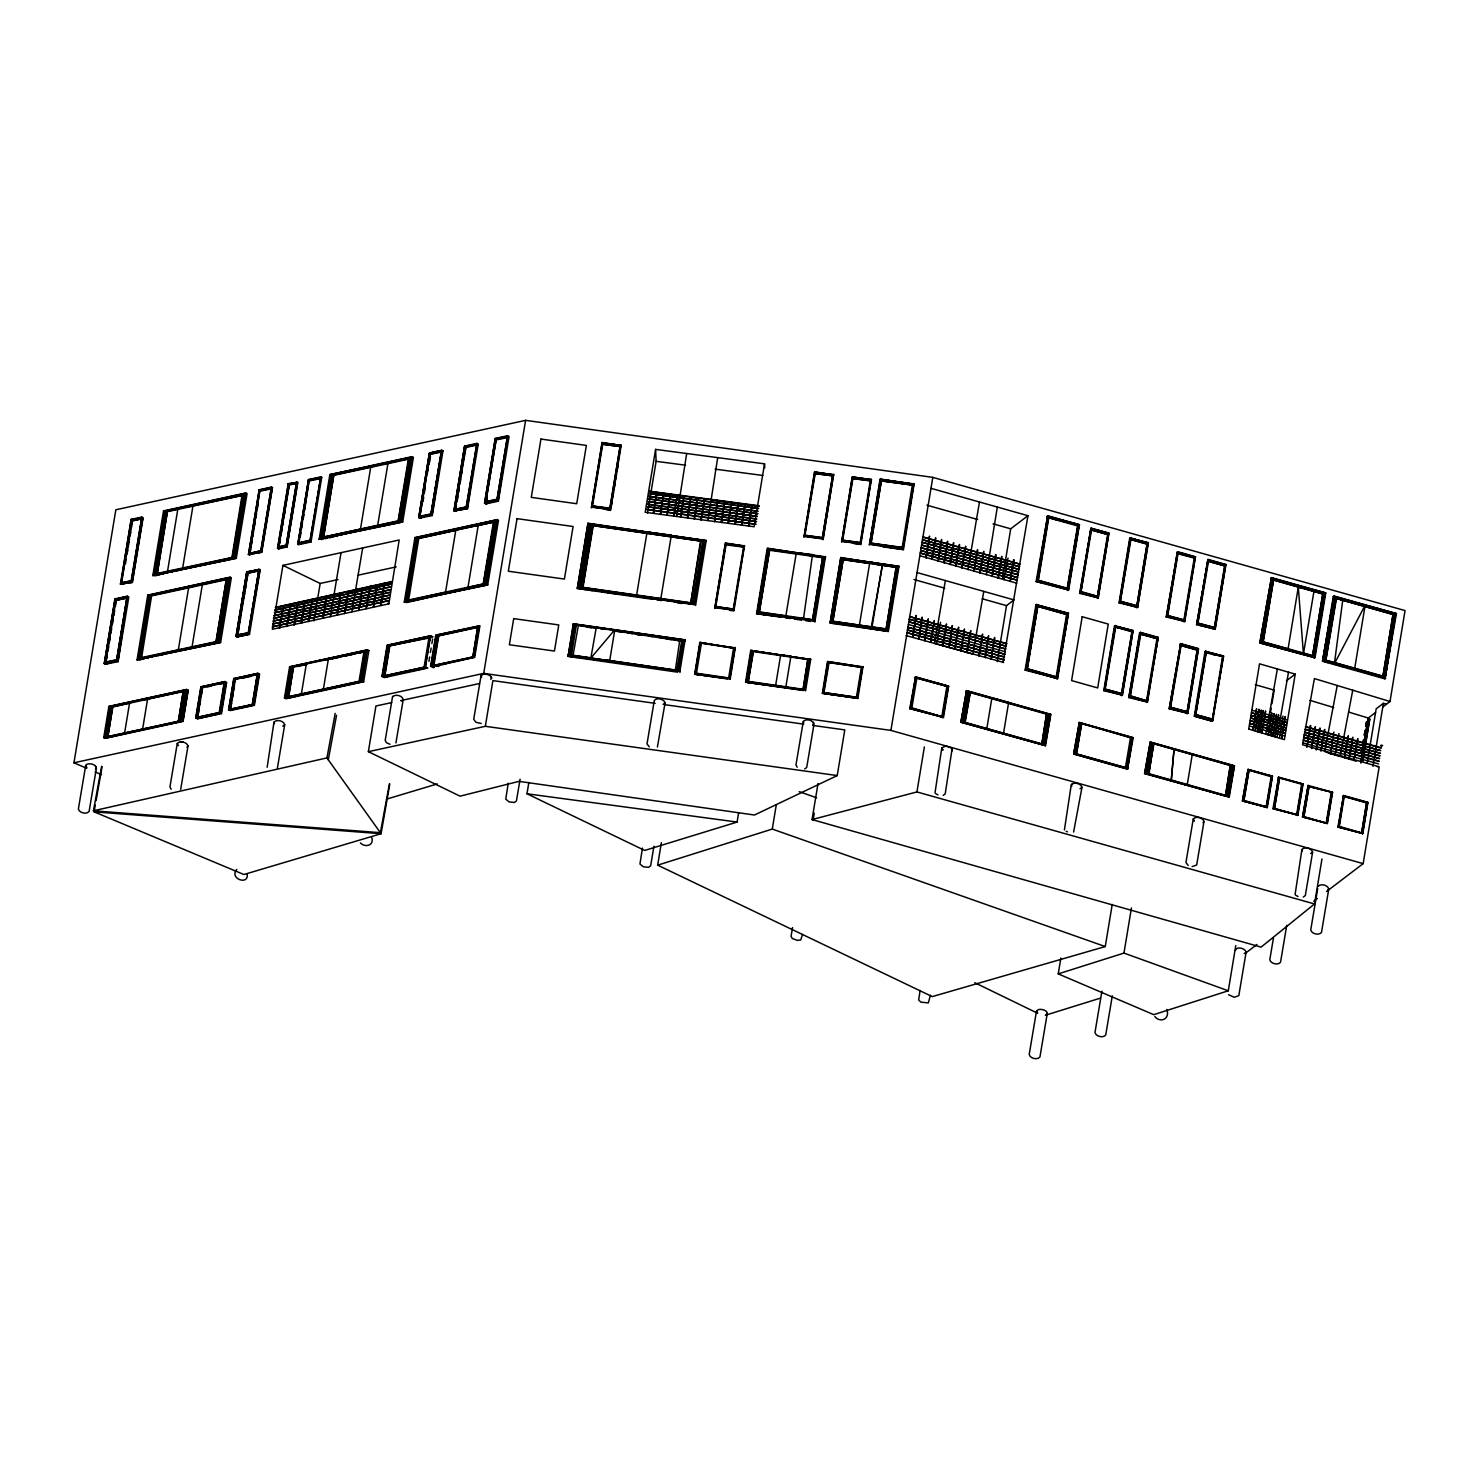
<?xml version="1.0" encoding="UTF-8"?>
<svg xmlns="http://www.w3.org/2000/svg" width="1479" height="1479" viewBox="0 0 1479 1479"><rect width="100%" height="100%" fill="white"/><g stroke="black" fill="none" stroke-linecap="round" stroke-linejoin="round"><path stroke-width="1.5" d="M610.143 508.924L591.914 506.594M733.473 609.459L715.244 607.129M822.638 538.264L804.391 535.842L814.966 472.929M860.408 543.163L842.143 540.852M646.841 509.534L756.065 524.269L646.859 509.386M756.49 521.736L647.284 506.761L756.508 521.421M757.303 516.504L648.079 501.584L757.322 516.3M757.71 513.897L648.505 498.922L757.729 513.583M648.893 496.537L758.117 511.272L648.911 496.223M758.524 508.591L649.318 493.616L758.524 508.425M430.814 454.182L429.871 453.905M649.706 491.62L758.967 506.151M466.051 447.397L454.94 510.292L456.364 511.05M430.925 514.6L441.5 451.372M743.992 546.324L725.671 543.773L744.066 546.916M833.176 474.962L814.855 472.577M1171.257 780.431L1174.086 748.725L1171.257 780.431L1187.193 785.109L1192.37 753.883M649.743 491.657L681.579 496.038M1334.372 663.794L1365.172 605.133L1354.579 669.118L1334.372 663.794L1342.914 598.866M653.256 513.361L656.676 492.1L653.792 513.361M660.3 514.378L663.609 493.025L660.595 514.304M670.153 494.078L667.084 515.302L670.338 493.931M673.629 516.116L677.271 494.873L673.943 516.226M676.809 516.448L686.681 453.498M680.432 517.04L683.982 495.779L680.95 517.095M687.735 518.001L690.841 496.926M690.97 496.907L687.236 517.835M694.113 518.926L697.848 497.739L694.538 518.87M700.972 519.868L704.633 498.645L701.249 519.868M707.923 520.59L717.703 457.621M717.74 500.346L714.616 521.717L717.648 500.42M721.234 522.401L724.599 501.27L721.678 522.494M728.019 523.326L731.606 502.194L728.426 523.381M734.73 524.269L738.317 503.1L735.266 524.324M741.552 525.174L745.102 504.025L741.94 525.193M752.164 505.097L748.577 526.284L751.979 504.949M279.346 628.039L283.487 605.78L279.697 628.15M286.575 626.43L290.642 604.153L287.277 626.375M294.044 624.914L297.871 602.526L294.45 624.841M301.05 623.232L305.007 600.899L301.716 623.14M308.242 621.568L312.309 599.291L308.945 621.513M322.681 618.333L326.674 596.037L323.383 618.277M337.12 615.079L340.854 592.82L337.471 615.19M348.341 591.175L344.515 613.563L348.582 591.249M362.337 588.05L358.972 610.309L362.669 588.161M370.009 586.313L366.182 608.701L370.249 586.387M377.478 584.76L373.411 607.074L377.219 584.908M384.688 583.151L381.157 605.373M341.039 552.665L330.335 616.798M362.669 547.951L351.928 611.733M926.168 557.842L929.533 536.101L926.057 557.879M916.185 615.449L912.746 637.394L916 615.56M918.477 638.91L922.286 617.15L918.94 639.039M931.696 559.376L935.689 537.82L932.158 559.376M924.449 640.629L928.257 618.832L924.967 640.684M938.241 561.114L941.587 539.484L938.111 561.262M930.494 642.33L934.358 620.533L930.975 642.348M944.231 562.907L947.614 541.166L944.268 562.815M940.533 622.252L936.577 644.086M950.221 564.608L953.844 542.978M942.567 645.713L946.505 623.935L942.936 645.861M959.335 544.586L955.748 566.18L959.594 544.531M952.18 625.635L949.111 647.525L952.476 625.599M961.775 567.881L965.695 546.232L961.997 567.77M958.688 627.355L954.731 649.189L958.521 627.299M960.721 650.852L964.474 628.982L961.202 650.834M973.903 571.338L977.582 549.596L974.106 571.393M970.797 630.775L966.767 652.553M979.856 572.946L983.757 551.297L980.152 572.835M967.248 652.572L970.649 630.867M978.784 655.863L982.592 634.047L979.32 655.955M996.014 554.791L992.113 576.44L995.533 554.68M988.693 635.933L985.254 657.693L988.416 635.841M997.955 578.067L1001.764 556.344L998.491 577.993M994.738 637.615L991.096 659.375L994.498 637.449M1008.031 558.119L1003.982 579.75M1014.095 559.857L1010.175 581.506L1013.559 559.765M1256.484 708.903L1252.953 730.46L1256.669 708.903M1258.98 709.439L1255.172 731.014L1258.943 709.328M1257.335 731.68L1261.199 710.012L1257.668 731.569M1263.048 710.752L1259.516 732.29L1263.325 710.549M1265.599 711.196L1261.79 732.937L1265.506 711.159M1271.811 713.192L1268.261 734.749L1271.829 713.137M1274.122 713.821L1270.461 735.359L1274.122 713.673M1272.994 735.803L1276.543 714.265L1272.864 735.784M1274.972 736.431L1278.632 714.838L1275.064 736.394M1279.538 737.688L1282.922 716.095M1285.288 716.705L1281.701 738.335L1284.955 716.816M1310.764 725.505L1306.826 747.228L1310.265 725.653M1315.46 726.855L1311.54 748.559L1315.016 727.002M1316.107 749.779L1319.656 728.26M1316.643 749.687L1320.174 728.167M1324.389 729.609L1320.821 751.092L1324.888 729.424M1330.231 753.735L1331.303 747.265M1330.767 753.643L1333.855 732.087M1338.994 733.455L1335.019 754.937M1348.423 736.08L1344.485 757.784L1348.09 735.969M1352.638 737.522L1349.07 759.004L1352.804 737.3M1357.833 738.687L1353.895 760.428L1357.648 738.853M86.669 768.285L73.95 762.794L115.843 509.774L525.6 420.35L932.805 477.366L1405.05 610.587L1390.001 701.49L1382.828 706.944M105.767 664.33L104.214 663.572L114.937 598.903L127.268 596.203L128.802 596.961L118.098 661.631L105.73 664.2M127.065 596.592L116.471 660.558L104.417 663.202L115.011 599.217L127.065 596.592L115.103 599.402M126.935 596.998L115.399 599.716L104.676 662.832M105.73 662.481L115.991 600.511M106.506 659.874L107.264 655.382M107.985 650.945L108.743 646.471M109.464 642.034L110.222 637.56M110.925 633.104L111.664 628.649M112.422 624.193L113.144 619.719M113.901 615.282L114.622 610.809M115.38 606.372L116.101 601.879M120.446 584.057L131.15 519.369L141.762 517.058L143.112 517.724L132.407 582.393L120.446 584.057L132.407 582.393M120.834 583.318L131.206 519.702L141.448 517.835M141.781 518.26L131.391 581.136L120.612 583.669L131.594 581.376L142.058 518.168L131.613 520.368L121.204 583.225M131.945 520.386L121.481 583.576L122.997 584.334M127.36 551.26L128.081 546.805M128.839 542.349L129.56 537.875M130.3 533.438L131.039 528.946M131.779 524.527L132.5 520.035L131.15 519.369M125.512 563.628L126.27 559.08M127.009 554.588L127.767 550.059M128.507 545.548L129.265 541.018M130.004 536.507L130.762 531.978M131.502 527.485L132.26 522.937M103.733 737.633L108.891 706.407L186.668 689.436L188.147 690.175L182.989 721.382L105.212 738.354L103.733 737.633L181.492 720.661L182.989 721.382L188.147 690.175M104.214 663.572L116.564 660.891L127.268 596.203M104.565 663.036L116.915 660.318L127.12 597.368M110.167 706.407L104.602 737.263L109.723 706.389L185.781 689.806L180.678 720.68L185.411 689.99M117.95 661.021L127.619 597.387L117.95 661.021L106.155 663.516M131.039 581.728L141.762 517.058M105.564 736.93L110.611 706.407L185.078 690.342L179.902 720.957L105.878 737.004L110.925 706.518M122.165 583.909L132.297 581.765L142.779 518.463L141.614 518.186M112.737 706.5L107.875 736.616L112.829 706.703L130.614 702.821M124.624 732.9L129.764 701.859M137.066 659.782L147.771 595.094L230.003 577.161L231.316 577.79L220.611 642.478L137.066 659.782L220.611 642.478M138.009 659.227L148.603 595.261L229.042 577.697L218.448 641.683L138.009 659.227L149.065 595.353L229.042 577.697M149.804 595.556L139.044 658.691L149.527 595.427L231.316 577.79M152.818 575.59L163.522 510.902L245.754 492.969L247.067 493.598L236.289 558.267L152.818 575.59L236.363 558.286M141.041 659.726L139.729 658.931L150.248 595.649L139.839 658.506M153.761 575.035L164.354 511.068L244.793 493.505L234.2 557.491L153.761 575.035L164.354 511.068M140.616 657.083L141.374 652.572M142.113 648.042L142.871 643.531M143.611 639.002L144.369 634.473M145.108 629.962L145.866 625.432M154.796 574.499L165.278 511.235L243.98 494.245L233.516 557.435L154.796 574.499L165.556 511.364L243.98 494.245M141.429 657.6L216.673 641.553L226.934 579.583L151.597 595.871L141.614 657.693M156.756 570.635L157.624 566.032M158.253 561.595L159.122 557.01M159.75 552.554L160.619 547.988M161.248 543.496L162.117 538.948M164.243 525.415L164.982 520.885M165.74 516.374L166.48 511.845M167.386 511.697L157.181 573.427L232.425 557.361L242.685 495.391L167.349 511.679L157.366 573.501M167.349 572.41L177.998 508.092M142.631 728.981L147.771 697.922M182.49 569.119L193.139 504.783M178.238 650.464L188.887 586.128M181.159 708.256L178.552 720.994L183.267 691.118L178.349 720.902M181.862 703.986L182.564 699.715M183.267 695.444L183.488 691.211M191.956 647.469L202.605 583.133M181.492 720.661L186.668 689.436M195.69 717.999L200.867 686.792L224.974 681.523L226.675 682.355L221.499 713.581L197.391 718.831L195.69 717.999L219.798 712.749L224.974 681.523M219.724 712.73L224.679 681.764L201.107 686.903L195.986 717.777L219.631 712.675L221.499 713.581M224.679 682.817L202.475 687.55L197.668 717.537M198.371 713.266L199.073 708.996M199.794 704.725L200.497 700.454M201.199 696.165L201.902 691.895M216.026 641.331L226.25 579.62M216.211 641.424L226.398 579.694M231.963 557.232L242.001 495.428M228.635 577.993L218.448 641.683M219.299 641.831L230.003 577.161M243.869 494.097L233.331 557.472L243.739 494.596M235.05 557.638L245.754 492.969M224.124 682.688L219.188 712.471L197.336 717.241M220.87 708.552L220.149 712.915L213.863 714.283M221.055 713.359L226.121 682.799L225.196 682.411M248.435 554.459L259.158 489.789L271.489 487.09L272.487 487.589L261.783 552.259L248.435 554.459L261.783 552.259M259.583 490.732L272.118 488.329L261.635 551.63L248.638 554.089L259.232 490.104L271.286 487.478L260.711 551.464M259.805 490.714L249.84 554.144L250.598 549.633M236.011 636.432L246.716 571.763L260.193 569.618L249.489 634.306L237.139 636.987L236.011 636.432L249.341 633.678L236.196 636.062L246.79 572.077L258.862 569.452L246.882 572.262M249.433 554.958L259.712 491.25L271.045 488.883M251.319 545.178L252.096 540.611M252.817 536.119L253.575 531.571M254.314 527.079L255.072 522.549M255.812 518.038L256.57 513.509M257.309 508.998L258.067 504.468M238.285 631.736L239.043 627.151M239.783 622.677L240.522 618.167M243.887 597.812L244.645 593.282M245.403 588.79L246.143 584.242M246.882 579.75L247.64 575.202M230.373 710.419L228.579 709.754L233.737 678.547L257.845 673.278L259.546 674.11L254.388 705.317L230.28 710.586M234.163 678.732L228.875 709.532L233.978 678.658L257.549 673.5L252.502 704.411L229.227 709.328L234.569 678.935L257.328 673.777L252.262 704.3L254.388 705.317M234.736 679.027L229.929 709.458L234.958 679.12L257.494 674.054M235.346 679.305L230.539 709.291M230.89 707.147L231.611 702.876M232.314 698.606L233.016 694.335M233.719 690.064L234.44 685.794M260.785 551.778L271.489 487.09M261.099 551.334L272.118 488.329M248.287 632.513L258.862 570.82L247.585 573.279M259.047 569.064L248.343 633.751L249.489 634.306L236.991 636.82L247.862 572.318L246.716 571.763M236.196 636.062L248.546 633.123L258.825 570.173M248.749 633.345L259.823 570.358M278.755 548.709L277.516 548.302L288.22 483.615L297.815 482.283L287.111 546.971L278.607 548.82L289.311 484.151L288.22 483.615M257.845 673.278L252.669 704.503L228.579 709.754M253.741 700.307L253.02 704.67L242.574 706.944M279.642 543.588L280.4 539.003M281.139 534.529L281.897 529.981M282.637 525.489L283.395 520.959M284.134 516.448L284.892 511.919M286.15 545.843L296.466 482.524L288.331 484.299L277.849 547.563L286.316 545.769M388.866 603.728L399.182 539.983L282.914 565.366L272.339 629.259L388.811 603.857L387.886 603.247M277.516 548.302L286.02 546.435L296.724 481.766M280.936 547.655L287.055 546.324L297.519 483.023L296.595 482.838M298.721 544.586L297.76 544.217L308.464 479.547L320.814 476.848L321.719 477.292L311.015 541.98L298.98 544.531M297.76 544.217L310.867 541.351L297.963 543.847L308.556 479.862L320.555 477.44M298.666 544.66L309.37 479.991L308.464 479.547M300.182 537.136L300.94 532.569M301.679 528.095L302.437 523.548M303.177 519.055L303.935 514.526M304.674 510.015L308.871 480.472L321.35 478.031L315.415 479.381M320.814 476.848L310.091 541.536L311.015 541.98M284.449 698.014L289.607 666.789L367.384 649.817L368.863 650.557L363.649 681.764L285.946 698.735L284.449 698.014L362.207 681.043L363.705 681.764M310.387 541.074L320.851 477.865M285.318 697.644L290.439 666.77L366.496 650.187L361.394 681.061L285.318 697.644L290.439 666.77M291.659 666.9L286.593 697.385L291.345 666.789L365.646 650.575L360.617 681.338M292.269 667.011L287.259 697.348L292.084 666.918L367.162 651.241L358.14 653.219M293.452 666.881L288.516 696.664L359.064 681.283L364 651.499M319.168 539.262L329.872 474.593L412.105 456.641L413.417 457.288L402.713 521.958L319.168 539.262L402.713 521.958M320.13 538.726L330.723 474.741L411.162 457.196L400.569 521.163L320.13 538.726L330.723 474.741M321.165 538.19L331.629 474.925L410.33 457.935L399.866 521.126L321.165 538.19L331.629 474.925M321.83 538.43L332.96 475.554M323.846 529.796L324.604 525.267L323.993 529.722M326.101 516.226L325.343 520.756L326.23 516.171M326.841 511.716L327.598 507.186L326.97 511.66M329.096 498.146L328.338 502.657L329.225 498.127M332.091 480.046L331.333 484.576L332.202 480.065M301.346 694.15L306.486 663.11M313.973 620.921L320.167 583.466L338.044 579.565M323.365 689.362L328.486 658.303M360.34 529.944L370.989 465.626M377.552 526.191L388.201 461.855M360.802 675.053L361.523 670.782M362.226 666.511L362.928 662.241M363.631 657.97L364.703 651.555L359.748 681.468M362.207 681.043L367.384 649.817M408.352 459.1L398.128 520.83L323.476 537.08L398.775 521.052L409.036 459.082L333.699 475.369L323.531 537.469L333.792 475.498M398.313 520.904L409.036 459.082M410.219 457.769L399.533 521.07M401.401 521.329L412.105 456.641M812.784 725.413L844.786 729.905L837.225 775.569L754.438 815.021L519 781.356L460.08 796.164L368.363 751.665L375.925 706.001L391.676 702.58M425.656 668.563L384.281 677.585L381.933 676.439L387.091 645.232L430.648 635.73L432.996 636.857M382.432 676.162L387.535 645.288L430.13 635.988L424.972 667.029L382.432 676.162L387.535 645.288M388.09 645.399L383.449 676.088L388.09 645.399L429.705 636.321M431.905 637.431L389.088 645.805L383.782 675.995M384.614 675.552L389.532 645.768M384.928 675.7L389.827 645.916L429.834 637.338L424.898 667.251M404.248 602.212L414.952 537.543L497.184 519.591L498.497 520.238L487.719 584.908L404.248 602.212L487.793 584.908M419.944 518.223L418.668 517.613L429.372 452.925L441.722 450.245L442.979 450.855L432.275 515.542L419.759 518.038M418.668 517.613L432.127 514.914L418.871 517.225L429.465 453.258L441.518 450.614L429.465 453.258M405.209 601.676L415.784 537.69L496.223 520.146L485.63 584.131L405.209 601.676L485.63 584.131M429.576 453.609L419.112 516.874M405.708 601.435L416.246 537.801L496.223 520.146M427.339 473.631L428.06 469.157M428.818 464.72L429.539 460.246M416.986 537.986L406.226 601.14L416.708 537.875L495.41 520.885L484.946 584.076M422.939 501.658L423.715 497.11M424.436 492.618L425.194 488.088M429.317 463.26L430.426 456.438M408.186 597.276L409.073 592.672M409.683 588.235L410.552 583.65M411.18 579.176L412.049 574.61M412.678 570.136L413.547 565.588M414.175 561.096L415.044 556.548M415.673 552.055L416.412 547.526M417.17 542.996L417.91 538.485M446.233 592.21L408.611 600.419L418.779 538.319L493.431 522.069L483.208 583.78M430.981 513.712L441.186 451.982M441.722 450.245L430.999 514.914L432.275 515.542M431.461 514.544L441.925 451.354L432.127 514.914M424.122 666.918L429.039 637.153M425.157 667.177L430.13 635.988M381.933 676.439L425.471 666.937L430.648 635.73M428.91 661.39L429.668 656.935M430.389 652.498L431.147 648.005M431.868 643.587L432.626 639.094M453.887 510.773L464.591 446.085L476.922 443.404L478.235 444.033L467.53 508.721L453.887 510.773L467.53 508.721M456.345 506.095L455.587 510.606L467.382 508.092L454.071 510.384L464.665 446.418L476.682 443.977M465.534 447.656L455.181 509.405L466.569 507.149L454.534 510.089L464.665 446.418M455.569 509.183L456.327 504.69M457.048 500.253L457.806 495.779M458.508 491.342L459.266 486.868M457.085 501.621L457.843 497.055M458.582 492.581L459.34 488.033M460.061 483.541L460.819 479.011M461.559 474.5L462.317 469.971M433.68 667.75L430.611 666.308L435.769 635.083L480.083 625.95M436.545 635.249L431.11 666.031L436.231 635.157L478.826 625.857L474.075 657.157L434.05 665.975M432.256 666.012L437.303 635.508L478.826 626.449L473.89 657.268L432.256 666.012L437.303 635.508M478.715 626.634L437.636 635.6L432.607 665.938L438.006 635.785L479.085 626.819M445.419 592.894L456.068 528.576M433.865 665.679L438.745 635.896L478.29 627.281M466.218 508.073L476.922 443.404M466.698 507.722L477.162 444.513L467.382 508.092M467.863 588.013L478.512 523.677M484.52 503.119L495.225 438.431L507.556 435.75L509.09 436.49L498.386 501.178L486.055 503.858L484.52 503.119L497.443 500.105L485.334 503.396M496.741 499.791L484.705 502.731L495.299 438.764L507.334 436.342M485.223 502.453L495.428 439.115L507.445 436.693L496.981 499.884L485.223 502.453L495.779 439.429L507.408 436.897M496.149 439.485L485.685 502.675L487.46 503.433L485.796 503.636M486.055 503.858L487.183 497.147M487.201 498.534L486.443 503.119L498.22 500.494L507.907 436.915L497.443 500.105M507.556 435.75L496.852 500.42L498.386 501.178M408.611 600.049L483.393 583.854L494.115 522.032L483.855 584.002L468.362 587.385M472.836 656.805L477.754 627.022L472.947 656.861L433.329 665.439L438.376 635.711M495.816 520.442L486.147 584.612M478.475 628.63L473.354 656.731M430.611 666.308L474.149 656.805L479.325 625.599M486.48 584.279L497.184 519.591M479.732 626.893L474.685 657.379L432.441 666.807L433.384 666.604M73.95 762.794L483.707 673.389L525.6 420.35M368.363 751.665L485.334 726.3L492.895 680.617L655.123 703.338M738.594 812.988L737.097 822.065L644.696 850.443L526.986 793.779L528.853 782.428M652.35 599.272L577.291 588.513L587.995 523.196L706.259 540.796M587.995 523.196L577.402 588.513M591.434 507.889L602.045 442.461L621.309 445.715M602.267 443.034L620.81 445.475L610.346 509.257L591.6 506.816L602.193 442.831L620.94 445.29L602.36 443.256M578.64 587.718L589.234 523.732L704.91 540.316L694.317 604.301L578.64 587.718L694.317 604.301M592.062 506.576L602.452 443.608L620.736 446.399M592.413 506.262L602.711 444.199L620.089 446.51L609.958 508.554L592.506 506.04M685.128 641.294L685.11 639.834L573.279 623.731L568.121 656.399L677.678 672.187M579.287 587.662L589.234 523.732M573.02 627.466L568.121 656.399L568.102 654.938L679.933 671.041L679.952 672.52M590.62 524.638L580.156 588.161M569.36 654.957L574.462 624.083L683.853 639.834L678.75 670.708L569.36 654.957L574.462 624.083M580.785 587.681L591.193 524.731L702.765 540.796L692.357 603.672M571.356 655.474L576.366 624.951L681.874 640.148L676.846 670.486M582.541 587.551L592.802 525.581L701.009 541.111L690.748 603.062L582.541 587.551L592.802 525.581M583.022 587.329L593.245 525.581L701.009 541.111M620.089 446.473L609.884 508.184L592.487 505.91M606.335 509.811L610.587 510.403L621.217 444.957M611.326 505.929L612.066 501.455M612.805 497.018L613.526 492.544M614.284 488.088L615.024 483.633M615.745 479.178L616.503 474.704M617.224 470.267L617.982 465.793M655.604 449.394L645.177 512.289L754.105 526.746L764.532 463.833L655.604 449.394L656.121 461.319L647.58 512.991M636.469 596L647.062 532.033L671.355 535.158L660.706 599.476M679.804 640.148L675.311 670.431M690.748 603.062L700.528 540.963M679.933 671.041L685.11 639.834M703.523 540.501L692.948 604.338M693.706 604.061L704.91 540.316M695.555 605.466L706.259 540.149M1112.226 904.445L1105.257 946.56L932.251 996.606L657.674 865.16L661.39 842.66M727.945 679.027L694.686 674.221L699.844 642.385L735.34 648.116M695.296 673.444L700.196 642.607L695.093 673.481L729.794 678.473L734.915 647.599L729.628 678.399M695.555 673.666L700.769 643.106L733.566 648.209M701.36 643.457L696.443 673.352M714.745 608.424L725.376 542.978L744.621 546.25M715.263 607.351L725.801 544.235M726.041 544.864L743.549 547.101L733.288 609.071L715.744 606.778L726.023 544.734M733.547 609.736L744.27 545.806L725.523 543.366L715.06 607.203L733.602 610.124M729.646 610.346L733.917 610.919L744.529 545.492M733.566 648.098L728.629 677.992M729.406 678.547L734.49 647.747L700.602 642.977M730.164 679.342L735.322 647.488M781.245 617.205L756.601 613.693L767.287 548.136L825.541 557.361M810.714 659.616L750.722 650.353L745.564 682.207L803.319 690.527M757.285 612.546L767.878 548.58L824.838 556.733L814.245 620.718L757.285 612.546L767.878 548.58M746.581 681.486L751.35 650.612L746.248 681.486L804.909 689.935L810.03 659.061L804.613 689.843M758.061 612.694L768.47 549.06L824.117 557.028L813.616 621.106M758.394 612.454L768.803 549.467L799.566 553.996M747.339 681.597L752.349 651.259L746.913 682.059M785.941 616.059L759.3 612.232L769.542 550.28L824.08 557.897M753.181 651.684L748.226 681.597L753.403 651.592L809.272 659.782M759.3 612.232L769.542 550.28M803.929 537.21L814.541 471.783L833.805 475.036M804.447 536.156L814.689 472.152L833.435 474.611L823.1 539.724M804.927 535.583L815.206 473.52L832.603 475.831L822.453 537.875L805.001 535.38M657.674 865.16L772.278 829.072L776.309 804.687M833.712 474.278L823.008 538.966L803.837 536.452M812.581 619.886L822.583 557.749L812.581 619.886L801.489 618.296M813.339 620.33L823.729 557.361L806.166 554.939M807.811 659.431L803.097 689.491L807.811 659.542M814.837 622.03L825.541 556.474M808.939 659.412L803.91 689.676M746.95 681.431L751.998 650.908L809.327 659.153L804.225 690.286M805.556 690.841L810.714 658.987M841.643 542.146L852.255 476.719L871.519 479.991M841.828 541.074L852.422 477.088L871.168 479.547L860.575 543.532L841.828 541.074L860.575 543.532M842.161 541.092L852.68 477.865L870.909 480.287M842.642 540.519L852.921 478.457L870.318 480.73L860.168 542.811L842.716 540.316M899.029 565.902L888.343 631.459L830.107 623.103L840.793 557.546L899.047 566.79M830.163 623.084L840.793 557.546M830.773 621.975L841.366 557.99L898.326 566.161L887.751 630.146L830.773 621.975L887.751 630.146M831.124 621.883L841.366 557.99M831.568 621.846L841.958 558.47L831.568 622.567M831.882 621.883L842.29 559.007M869.689 563.517L843.048 559.691L832.788 621.661L843.252 559.598L896.089 567.197L886.087 629.296L896.329 567.344L874.071 564.146M862.996 666.567L857.838 698.402L822.361 693.3L827.519 661.446L863.015 667.195M823.23 692.745L828.277 662.056M823.433 692.597L828.443 662.259M829.053 662.629L823.969 692.542L856.433 697.219L861.388 667.306L828.222 662.537M1321.967 858.948L1314.517 903.965L1261.088 947.133L812.045 819.569L818.016 783.556M813.154 819.884L814.282 813.136M860.815 544.66L871.427 479.233M869.356 545.011L880.097 478.974L914.244 484.299L880.412 479.381L913.745 483.892L903.059 548.506L869.726 543.995L880.412 479.381M869.726 543.995L880.578 479.603M913.745 483.892L902.819 548.838L913.319 484.225L880.744 479.825L870.262 544.364M880.948 480.268L870.428 543.773L902.726 548.117M857.081 697.607L862.128 666.918M822.805 693.281L857.136 697.977L862.59 666.678L857.302 697.459M871.926 627.54L882.408 564.275M886.827 629.758L897.235 566.882M887.104 630.072L897.624 566.457L842.032 558.655M887.455 629.962L898.326 566.161M912.377 485.13L881.355 480.897L871.002 543.477L881.355 480.897L912.358 485.001L902.172 547.692L871.131 543.181L902.042 547.341M882.981 546.86L903.429 549.615L914.188 483.578M1390.001 701.49L1314.406 678.584L1302.555 744.769L1379.186 766.806L1363.157 863.625L890.913 730.404L932.805 477.366M909.751 708.57L915.575 676.864L948.668 686.182L943.491 717.407L909.751 708.57L943.491 717.407M915.575 676.864L910.509 708.441L942.474 716.816M910.269 708.626L915.908 677.123L948.261 686.256L942.844 717.907M916.869 678.103L911.822 707.979M812.045 819.569L916.925 791.931L924.375 746.932M946.819 686.7L941.883 716.594L911.933 707.886M942.456 717.075L947.503 686.478L916.758 678.195M948.261 686.256L942.659 716.927L911.101 708.016L915.575 677.881M960.906 722.233L966.563 690.601L1050.737 714.339L1045.561 745.545L960.832 722.233L966.563 690.601M967.451 691.026L962.33 721.9L967.451 691.026L1049.776 714.246L1044.673 745.12L1049.776 714.246M962.847 722.418L968.357 691.58M963.716 722.14L968.745 691.802M965.214 722.344L970.242 692.486L964.807 722.362L1041.66 743.808M1002.522 578.326L1010.712 528.816L1027.96 515.69L930.994 488.329M997.253 661.612L1006.515 605.632L1014.021 599.919L917.035 572.558M986.789 728.796L991.891 697.922L1008.641 702.47L1003.501 733.51M1003.039 662.574L1027.96 515.69M1036.113 581.617L1047.668 515.727L1079.448 524.694L1068.633 590.029L1036.113 581.617L1037.352 580.785L1047.945 516.189L1079.041 524.953L1068.337 589.566L1037.26 580.803L1047.945 516.189M1047.668 515.727L1036.908 581.118L1068.633 590.029M1047.557 517.243L1078.45 525.341L1067.875 589.178L1037.574 580.618L1048.223 516.67M1038.073 580.341L1048.426 517.761L1077.581 525.895L1067.154 588.55L1038.073 580.341L1067.265 588.217M1038.406 580.101L1048.759 517.761M1025.132 670.135L1035.947 604.8L1068.448 613.212L1057.651 678.547L1025.132 670.135L1026.74 669.044M1036.668 604.245L1025.853 669.58L1057.651 678.547M1036.964 604.708L1026.26 669.321L1057.356 678.085L1068.06 613.471L1036.964 604.708L1026.426 669.211L1056.893 677.696M1027.073 668.859L1037.445 606.279L1066.599 614.414L1056.154 677.068L1027.073 668.859L1037.74 606.298M1027.443 668.6L1037.759 606.279M1046.596 714.024L1041.826 744.103L1046.503 714.098M1068.43 582.781L1075.603 539.465M1043.12 744.547L1048.075 714.246M1043.564 744.713L1048.777 714.172L1043.12 745.065L961.997 722.491M1045.006 745.971L1050.737 714.339M1056.672 677.863L1067.246 614.007L1037.26 605.54M1068.448 613.212L1056.893 679.064M1079.615 593.375L1091.095 528.114L1108.973 533.161L1098.268 597.849L1079.615 593.375L1080.872 592.229L1091.225 528.521L1108.973 533.161M1080.391 592.802L1091.095 528.114M1107.716 534.326L1097.233 597.645L1108.141 534.067L1091.003 529.26M1097.51 598.422L1108.437 533.79L1091.169 529.371M1080.539 592.469L1098.139 597.442L1108.732 533.457L1091.262 528.742M1074.771 753.643L1079.873 722.769L1075.048 753.661L1073.68 754.013L1079.319 722.436L1133.191 737.633L1127.553 769.209L1073.68 754.013L1079.319 722.436M1080.668 723.379L1075.64 753.717M1076.601 753.772L1081.611 723.915L1076.324 753.809L1125.556 767.49M1103.778 690.693L1114.482 626.005L1133.136 630.479L1122.432 695.148L1103.778 690.693L1104.702 689.769L1122.284 694.742L1132.877 630.757L1115.388 625.839L1104.795 689.806M1122.432 695.148L1104.277 690.12L1114.371 629.056M1104.536 690.101L1115.258 625.432M1119.03 602.877L1129.734 538.208L1148.388 542.664L1137.684 607.351L1119.03 602.877L1119.954 601.971L1137.554 606.945L1148.129 542.959L1130.64 538.023L1120.139 601.879M1235.778 945.599L1228.291 990.782L1153.749 1014.668L1058.243 973.885L1060.868 958.059M1121.563 693.651L1105.146 689.251L1115.684 627.262M1130.511 537.616L1119.806 602.304L1137.684 607.351M1136.815 605.854L1120.398 601.454L1130.936 539.447L1147.168 544.032L1136.926 605.761L1120.694 601.195M1121.507 693.873L1131.879 631.847L1114.741 626.8L1132.304 631.367M1132.23 631.385L1121.396 694.945M1121.655 695.74L1132.6 631.089L1114.778 626.856M1136.778 606.057L1147.02 544.106M1136.926 607.924L1147.63 543.255L1129.734 538.208M1129.364 696.96L1139.422 635.97M1140.291 632.328L1129.586 696.997L1147.482 702.044L1158.186 637.375L1140.291 632.328L1128.828 697.589L1147.482 702.044M1130.067 696.424L1140.438 632.735L1157.928 637.671L1147.334 701.638L1129.845 696.701L1128.828 697.589L1139.533 632.938L1157.632 637.985L1147.168 701.249L1129.845 696.701L1147.334 701.638M1140.734 634.158L1130.381 695.962L1146.558 700.769L1130.492 695.888M1130.474 737.707L1125.464 767.564M1126.462 768.063L1131.49 737.725M1132.581 737.633L1127.46 768.507L1132.581 737.633L1079.873 722.769M1146.558 700.769L1156.966 638.725L1140.605 634.251M1146.798 701.471L1158.186 637.375M1166.136 616.965L1177.617 551.704L1195.494 556.751L1184.79 621.42L1166.136 616.965L1167.06 616.04L1184.642 621.014L1167.153 616.077L1177.746 552.111L1195.235 557.047L1184.55 620.847M1166.894 616.373L1177.617 551.704M1167.375 615.745L1177.746 552.665M1167.8 615.264L1178.042 553.534M1144.635 773.665L1150.274 742.014L1234.447 765.752L1229.289 796.978L1144.561 773.646L1150.274 742.014M1151.161 742.44L1146.059 773.314L1228.383 796.552L1233.504 765.678L1151.161 742.44L1146.502 773.388M1147.02 773.499L1152.067 743.013M1152.455 743.216L1147.445 773.554M1153.934 743.937L1148.517 773.794L1153.472 743.882L1149.035 773.702L1225.388 795.24M1058.243 973.885L1123.966 953.086L1131.453 907.903M1169.205 708.848L1180.686 643.587L1198.563 648.634L1187.859 713.303L1169.205 708.848L1180.686 643.587M1184.05 619.83L1167.504 615.523L1183.866 620.145L1194.274 558.101L1177.913 553.627M1170.499 703.708L1169.704 708.275L1187.711 712.896L1198.304 648.93L1180.815 643.994L1170.222 707.96L1187.545 712.508L1173.66 709.643M1171.202 699.234L1180.852 644.77M1184.013 622.012L1194.958 557.361L1176.84 552.277M1186.99 711.806L1170.573 707.406L1181.111 645.417M1196.585 624.693L1208.066 559.432L1225.943 564.479L1215.239 629.148L1196.585 624.693L1208.066 559.432M1197.454 621.864L1207.585 560.874M1197.602 623.824L1208.195 559.838L1225.684 564.775L1215.091 628.76L1197.694 623.694M1198.138 623.084L1214.499 627.558L1197.953 623.251L1208.491 561.262L1224.594 565.939L1214.204 628.945L1199.229 625.118M1186.824 713.1L1197.195 650.057L1180.834 645.436L1197.214 650.076M1187.193 712.73L1197.287 649.799M1187.082 713.895L1198.027 649.244L1180.593 644.733L1197.639 649.595M1205.034 651.518L1194.329 716.187L1212.225 721.234L1223.688 655.973L1205.034 651.518L1223.447 656.269L1205.94 651.333L1195.457 715.189M1205.81 650.926L1195.106 715.614L1212.983 720.661M1212.114 719.164L1195.716 714.764L1205.958 652.794L1223.151 656.602L1212.854 720.255L1195.254 715.281L1194.329 716.187L1212.207 721.216L1223.004 656.713L1205.718 652.073L1194.866 715.577M1195.716 714.764L1206.235 652.757M1222.43 657.138L1212.318 720.088M1230.325 765.456L1225.536 795.517L1230.214 765.53M1230.454 774.7L1231.175 770.337M1227.459 796.127L1232.506 765.586L1226.849 796.478L1145.966 773.72M1227.94 796.349L1233.504 765.678M1234.447 765.752L1228.661 797.366M1259.886 642.958L1271.459 577.605L1325.757 592.931L1315.034 657.6L1259.849 642.977L1271.459 577.605M1261.402 642.108L1271.995 578.123L1325.092 593.097L1314.498 657.083L1261.679 642.034M1261.679 642.237L1272.513 578.677L1262.123 642.052L1313.925 656.584L1324.186 593.449M1288.764 649.226L1262.844 641.923L1273.086 579.953L1322.781 593.966L1312.52 655.937L1301.723 652.886M1248.683 729.332L1259.535 663.812L1295.216 674.128L1284.382 739.648L1248.757 729.055M1262.844 641.923L1273.548 579.934L1322.818 593.818L1312.52 655.937M1263.343 641.646L1273.548 579.934M1242.434 800.915L1248.073 769.357L1272.476 776.235L1267.318 807.46L1242.434 800.915L1248.073 769.357M1248.313 769.598L1243.192 800.472L1248.313 769.598L1272.18 776.327L1266.837 807.811M1248.923 770.522L1243.821 800.379L1266.153 806.684L1271.145 776.697M1243.987 800.305L1248.997 770.448M1267.448 730.811L1268.206 726.3M1268.945 721.77L1269.703 717.26M1270.443 712.73L1271.2 708.219M1271.94 703.708L1274.177 690.138L1255.283 684.685M1287.95 649.595L1298.303 587.126L1313.463 590.232M1266.597 806.905L1242.804 800.971L1266.375 807.331L1272.18 776.327M1271.866 776.438L1266.375 807.331M1272.994 808.68L1278.632 777.104L1303.054 783.999L1297.878 815.206L1272.994 808.68L1297.157 814.652L1302.112 784.351L1278.91 777.788M1273.863 808.292L1278.632 777.104M1279.557 778.213L1274.547 808.052L1279.483 778.268M1323.742 593.634L1313.444 656.417M1313.463 656.842L1323.853 593.56M1325.092 593.097L1314.498 657.083M1314.831 653.792L1314.091 658.247M1315.626 649.373L1316.31 644.881M1317.105 640.444L1317.789 635.97M1318.565 631.533L1319.25 627.059M1319.989 622.604L1320.784 618.148M1321.468 613.693L1322.263 609.219M1322.947 604.763L1323.742 600.308M1296.713 814.43L1301.631 784.517M1297.138 814.855L1302.333 784.258M1396.435 613.6L1333.263 596.573L1322.596 661.242L1384.954 678.861L1396.435 613.6L1334.021 595.982L1322.559 661.242L1334.021 595.982M1297.416 815.558L1302.759 784.092M1395.695 613.748L1385.102 677.733L1324.056 660.503L1334.65 596.536L1395.695 613.748L1384.954 678.861L1387.487 663.221M1394.715 614.044L1384.252 677.234L1324.74 660.447L1335.26 597.109M1324.74 660.447L1335.371 597.59M1382.92 676.458L1393.015 614.469L1382.92 676.458L1325.813 660.337L1336.073 598.385L1393.181 614.488L1336.073 598.385M1325.813 660.337L1336.535 598.403M1302.518 817L1308.157 785.423L1332.579 792.319L1327.402 823.526L1302.518 817L1308.157 785.423M1303.147 816.796L1308.397 785.682L1303.387 816.63M1309.081 786.532L1303.905 816.463L1308.86 786.551L1332.283 792.411L1327.162 823.285L1303.406 816.519M1326.238 822.768L1331.229 792.781M1326.681 822.99L1331.692 792.633M1326.46 823.415L1331.95 792.522M1337.922 827.057L1343.561 795.48L1367.964 802.357L1362.788 833.583L1337.922 827.057L1362.566 833.324L1367.668 802.45L1343.08 795.831M1343.561 795.48L1338.292 827.094M1338.809 826.558L1343.893 795.85M1338.976 826.521L1343.598 796.349M1339.308 826.502L1344.245 796.608L1366.578 802.894L1361.641 832.806L1339.456 826.428M1361.974 748.559L1361.346 752.996L1362.177 748.448M1362.806 744.177L1363.527 739.759M1364.267 735.359L1364.988 730.94M1365.727 726.54L1366.448 722.14M1362.935 743.974L1363.675 739.482M1364.414 734.989L1365.154 730.497M1365.893 726.004L1366.651 721.512M1361.475 757.636L1367.946 720.255M1360.828 763.072L1368.278 718.036L1375.581 712.471M1361.475 760.021L1368.204 719.404L1369.295 719.663M1362.603 760.354L1369.683 719.33M1362.788 761.297L1369.813 718.923L1368.057 718.443M1367.225 762.887L1376.173 708.829L1383.383 703.338L1386.452 704.207M1394.346 614.136L1383.937 676.994M1384.03 677.4L1394.494 614.21L1334.576 597.719M1388.226 658.765L1388.966 654.31M1389.705 649.836L1390.445 645.38M1391.166 640.925L1391.905 636.469M1392.645 632.014L1393.384 627.558M1394.124 623.103L1394.863 618.647M1367.354 802.561L1362.067 833.028M1372.956 766.399L1383.383 703.338M1362.325 833.934L1367.502 802.524M96.431 767.952L89.11 811.435C86.669 814.744 79.182 812.988 78.387 808.939L85.69 765.456C87.779 761.685 98.742 764.902 95.451 769.062M180.678 789.472L187.999 745.989C187.057 742.07 179.772 740.295 177.258 743.493L169.937 786.976L171.176 789.268M296.539 482.32L288.313 484.132M236.825 869.449C228.709 878.581 248.99 885.847 247.196 874.107M277.386 768.174L284.707 724.692C283.783 720.754 276.481 718.997 273.966 722.196L267.163 767.25M395.928 742.902L403.249 699.419C402.306 695.481 395.022 693.706 392.508 696.923L385.187 740.406L386.426 742.68L390.012 744.288M371.728 837.354C374.501 845.97 364.684 847.689 360.395 842.938M490.769 679.453C494.06 675.311 483.097 672.076 481.008 675.848L473.705 719.33L475.942 722.27L481.248 723.49M508.258 783.223L505.744 799.141L509.164 801.932L514.415 802.468L516.43 800.934L520.09 779.193M657.415 747.024L665.051 702.913C664.126 698.994 656.824 697.219 654.31 700.436L647.007 743.919L649.244 746.84M642.459 848.096L639.945 864.013L643.365 866.805L648.634 867.323L650.649 865.807L653.94 846.228M804.687 768.969L806.702 767.453L814.023 723.971C813.099 720.033 805.796 718.258 803.282 721.475L795.961 764.957L797.199 767.231M792.541 927.555L791.08 936.244L792.3 938.518L797.292 940.367L800.749 939.941L802.542 934.395M967.932 569.674L979.468 502.01M944.933 746.322L941.79 747.912L934.987 792.966M997.345 507.057L986.308 574.758M920.086 990.523L918.681 999.933L920.881 1002.152L928.313 1002.91L930.457 995.201M1073.606 832.03L1081.981 787.346C1081.057 783.408 1073.754 781.633 1071.24 784.85L1064.418 829.885M1036.52 1010.989L1029.199 1054.472C1029.994 1058.483 1037.519 1060.332 1039.94 1056.967L1047.261 1013.485C1047.243 1008.567 1033.47 1007.587 1037.722 1013.17M1101.929 991.17L1094.978 1032.49C1095.773 1036.502 1103.316 1038.35 1105.719 1034.986L1112.3 995.848M1192.148 866.62L1196.677 864.993L1203.98 821.511C1203.056 817.573 1195.771 815.798 1193.257 819.015L1185.936 862.497L1188.173 865.437M1166.913 1009.454C1170.24 1019.623 1159.832 1023.08 1154.822 1016.498M1235.427 950.368C1236.462 946.005 1245.466 948.168 1246.113 952.162L1238.81 995.644L1234.281 997.271L1228.568 994.72M1314.11 590.417L1303.424 653.958L1298.303 587.126L1314.036 590.398M1273.456 938L1269.795 959.742C1270.59 963.753 1278.115 965.602 1280.537 962.237L1286.748 925.281M1303.313 897.05L1305.328 895.534L1312.631 852.052C1311.707 848.114 1304.423 846.339 1301.89 849.556L1295.086 894.592M1317.697 888.62L1310.745 929.921C1311.522 933.933 1319.065 935.782 1321.486 932.417L1328.789 888.934C1327.865 884.997 1320.581 883.222 1318.066 886.439M945.358 580.544L934.599 643.383L973.182 654.18M972.849 654.125L983.775 591.378M389.772 784.166L381.083 833.712L243.887 874.514L94.12 811.842L95.303 805.075M96.098 800.583L102.033 766.788M590.842 658.1L614.82 629.721L609.681 660.762L590.842 658.1L596.351 627.059M1277.375 668.97L1265.876 733.972L1277.024 737.189L1288.523 672.187M389.439 783.667L380.38 832.677L93.417 810.806L101.663 766.251M380.38 832.677L326.933 757.914L335.178 713.359M328.301 759.818L336.546 715.281M1337.238 685.498L1324.648 751.517L1340.177 756.25L1352.749 690.194M1097.363 596.555L1081.001 591.951L1091.52 529.944L1107.753 534.529M1075.381 753.717L1126.869 768.174L1131.916 737.651L1126.443 768.544L1074.438 754.161M1380.831 745.379L1382.366 745.527M237.527 636.247L248.01 572.983M1305.661 726.596L1381.368 747.782M1380.147 753.329L1304.441 732.123L1380.351 753.125M1379.741 755.954L1304.016 734.786L1379.999 755.732M1378.816 761.408L1303.128 740.11L1379.112 761.056M1378.668 763.885L1302.74 742.846M1381.867 745.379L1380.794 745.823L1382.606 745.601M1305.421 726.836L1380.887 748.115M1379.611 758.468L1303.572 737.448L1379.463 758.653M1377.374 766.806L1378.151 766.436M1006.681 643.79L909.567 616.577L1006.811 643.661M909.271 619.146L1006.367 646.212M908.679 621.864L1005.923 649.041L908.827 621.698M908.291 624.452L1005.443 651.795M907.847 627.151L1005.054 654.291M907.366 630.036L1004.629 657.083L907.477 629.943M906.128 635.582L1003.631 662.426M1006.367 646.341L909.141 619.276M1005.073 654.384L907.81 627.355M1004.167 659.819L907.034 632.642M857.081 697.422L823.23 692.542M187.999 745.989L187.001 747.098M284.707 724.692L282.766 726.134M392.508 696.923L392.822 696.295M481.008 675.848L481.47 677.29L481.341 675.219M665.051 702.913L663.11 704.374M1071.702 786.292L1071.572 784.221M1081.981 787.346L1080.021 788.788M1047.261 1013.485L1046.263 1014.594M1203.98 821.511L1203 822.62M1246.113 952.162L1244.172 953.604M1312.631 852.052L1310.69 853.494M1328.789 888.934L1327.809 890.044M1019.512 566.716L922.434 539.724L1019.586 566.79M922.212 542.349L1019.123 569.489L922.23 542.22M921.546 545.104L1018.698 572.022L921.75 545.048M921.103 547.766L1018.273 574.776L921.288 547.748M920.234 553.091L1017.349 580.193L920.437 553.035M919.809 555.716L1016.794 583.188M923.044 536.895L1019.992 564.165L922.878 537.191M1017.589 577.531L920.733 550.502L1017.589 577.66M1251.604 712.878L1286.915 722.491M1251.012 715.54L1286.286 725.283M1250.864 718.054L1286.046 727.908L1250.79 717.999M1249.958 723.434L1285.177 733.251L1249.94 723.471M1286.638 722.732L1251.548 712.749M1284.604 736.08L1249.533 725.967M906.923 632.605L1004.038 659.948M813.598 620.385L758.061 612.435M887.086 629.814L831.494 621.735M677.511 670.394L682.577 639.871L575.701 624.489L570.58 656.436M1380.776 750.648L1305.033 729.276L1380.369 750.519M197.502 718.665L218.966 713.821L197.151 717.925M288.719 696.775L293.545 667.084L306.874 664.108M297.482 483.06L293.434 483.947M871.168 479.547L852.496 477.31M277.775 547.766L286.482 546.01L296.946 482.801L288.701 484.65M1147.094 543.865L1148.388 542.664M1224.649 565.681L1225.943 564.479M477.828 444.846L465.219 447.601M1287.248 719.885L1251.9 710.29M418.871 517.225L431.258 514.304M1119.566 602.267L1130.011 539.003L1147.556 543.569M1147.981 543.126L1130.64 538.023M1132.877 630.757L1114.482 626.005M1157.928 637.671L1140.475 632.957M1225.684 564.775L1207.973 560.578M1198.304 648.93L1179.909 644.16M1077.914 525.748L1067.339 589.696M1079.448 524.694L1046.947 516.337M1037.297 581.857L1037.519 581.691M1038.813 582.282L1039.034 582.116M1040.329 582.708L1040.55 582.541M1036.557 605.761L1067.727 613.767M948.668 686.182L914.928 677.345L947.965 686.7M1080.872 592.173L1097.954 597.054M1120.176 601.75L1137.24 606.593M1194.2 557.953L1195.494 556.751M1208.14 560.689L1225.019 565.44L1214.204 628.945M1139.828 633.77L1157.354 638.262M1104.924 689.547L1121.988 694.409M1197.842 623.528L1214.925 628.353L1225.407 565.089L1208.232 560.06M1323.483 593.985L1272.143 579.047M1325.757 592.931L1270.59 578.344M1260.663 643.088L1310.93 656.676M1264.397 644.141L1263.38 643.716M1266.227 644.234L1267.263 644.678M1268.686 645.066L1269.98 645.288M1271.404 645.694L1272.569 646.027M1273.992 646.434L1275.138 646.748M1276.562 647.155L1277.727 647.488M1195.476 715.06L1212.743 720.07M1146.576 773.831L1151.901 743.124L1230.491 765.623M1312.557 655.567L1263.177 641.757M1286.453 680.802L1295.216 674.128M1323.797 661.15L1324.796 661.797M1327.754 662.629L1326.534 662.167M1329.732 662.814L1330.73 663.461M1332.708 663.664L1333.929 664.126M1335.685 664.496L1336.905 664.958M1338.643 665.328L1339.974 665.716M1341.49 666.253L1342.84 666.641M1231.804 765.678L1226.849 795.961M1248.35 770.041L1271.441 776.789M1272.476 776.235L1247.61 769.709M1303.054 783.999L1278.17 777.455M1308.194 786.31L1332.579 792.319M1302.888 817.055L1327.162 823.285M1245.984 952.827L1256.965 944.471M1313.722 901.247L1317.382 898.474M1326.552 891.504L1363.157 863.625M813.025 725.08L813.561 722.51M951.552 751.517C954.694 748.337 947.521 745.934 944.933 746.322M391.325 581.654L392.379 581.82L275.501 607.518M380.473 605.336L384.263 583.077M649.762 491.231L758.949 505.726M244.793 493.505L234.569 557.953M411.162 457.196L400.569 521.163M156.145 575.072L218.966 561.41M1079.041 524.953L1067.875 590.546M1068.06 613.471L1035.966 604.856M1026.001 669.599L1054.176 677.604M1360.366 761.537L1361.161 761.667M913.393 484.89L880.837 480.546M368.807 650.575L324.493 660.244M366.496 650.187L360.599 681.098M106.95 737.67L133.295 731.347M1066.47 614.506L1037.445 606.279M692.93 603.82L580.027 587.57L590.509 524.306L703.616 541.111M572.983 655.696L578.344 625.469L596.388 628.335M296.484 483.522L288.608 485.13M401.29 700.861L402.251 700.528M943.195 795.425L945.21 793.89L952.069 748.966M1045.376 1015.26L1100.487 998.103M430.167 454.515L419.962 516.226M386.537 799.141L437.303 783.925M756.601 613.693L814.818 621.162M953.345 543.052L950.221 564.442M441.371 452.075L430.001 454.441M1273.77 808.218L1297.508 814.855M1395.603 614.192L1333.3 596.61M131.89 520.996L141.744 518.833L131.705 520.904M93.417 810.806L326.933 757.914M276.148 607.961L343.165 592.931M347.639 591.933L390.086 582.412M391.232 584.205L274.724 610.198L390.9 584.15M273.948 615.578L390.382 589.714L274.077 615.874M389.809 592.321L273.412 618.425L389.587 592.413M389.402 595.298L272.968 621.162L389.162 595.15M389.069 597.96L272.894 624.009M388.977 598.052L272.561 623.953M388.274 600.64L272.265 626.819L388.626 600.696M272.487 487.589L259.306 490.288L271.563 488.144M321.719 477.292L308.667 480.213L298.185 543.477L310.22 540.87M410.737 458.12L329.872 474.593M429.779 453.739L442.979 450.855M165.944 511.549L177.24 509.109M188.332 506.687L245.033 494.744M372.412 466.514L332.516 475.221L321.941 538.005M385.723 463.611L409.942 458.213M441.925 451.354L430.038 453.979L419.703 517.114L421.127 517.872M464.794 446.769L476.571 444.199M495.909 439.966L507.315 437.636M309 481.008L320.499 478.549L309.98 540.279L298.795 542.719M465.256 447.157L477.162 444.513M278.403 546.842L286.113 545.159M496.87 499.236L485.685 501.677M248.879 553.719L260.97 550.78L249.692 553.238M248.768 553.922L260.655 551.149M454.996 509.312L466.181 506.872M223.366 560.393L232.462 558.47M278.089 548.506L280.696 547.933L278.237 548.58M322.348 538.837L326.97 537.764M331.351 536.877L400.273 521.311M121.777 582.929L131.483 580.803L121.481 582.615M156.386 575.349L155.018 575.923M160.305 574.499L158.937 575.072M164.206 573.63L162.856 574.222M175.946 571.079L174.189 571.467M300.662 543.865L301.642 543.754M322.736 539.022L321.387 539.595M326.656 538.171L325.288 538.744M334.476 536.47L332.72 536.84M121.352 584.408L123.386 583.965M127.323 597.461L115.491 599.901L105.397 663.147L107.172 663.905M260.193 569.618L246.919 572.428L236.437 635.693M259.213 570.136L247.326 572.78M258.492 570.802L247.307 573.242M150.192 595.741L195.006 585.961M199.184 585.074L228.616 578.622M417.374 538.171L496.463 521.384M419.001 538.43L456.493 530.24M476.035 525.969L494.115 522.032M358.177 575.165L396.187 566.882M105.397 662.148L116.582 659.708M105.582 662.241L117.026 660.022M105.027 663.868L105.989 664.145M105.878 663.683L106.58 664.016M237.084 634.953L248.601 632.772L237.25 635.027M105.268 663.979L107.301 663.535M139.044 658.691L217.764 641.627L228.117 578.289L217.413 641.59M139.729 658.931L180.068 650.131M191.272 647.691L218.152 641.831M140.634 659.542L139.266 660.115M144.554 658.673L143.186 659.264M148.455 657.822L147.105 658.395M483.892 585.111L406.448 602.563M406.059 602.36L408.222 602.175L406.91 601.38L417.429 538.079L407.021 600.955M409.979 601.509L411.532 601.029M413.88 600.659L415.451 600.178M423.475 598.57L421.515 598.847M427.376 597.701L425.434 597.997M429.871 636.691L389.088 645.805M235.494 679.379L259.546 674.11M185.929 690.656L112.127 707.091M242.205 678.232L250.598 676.384M141.725 700.399L186.446 690.859M297.242 666.511L306.319 664.533M331.074 659.116L340.096 657.157M344.607 656.177L353.629 654.199M207.226 686.922L211.423 686.016M219.779 684.204L224.013 683.261M386.333 675.94L426.858 667.935M137.787 730.367L181.381 721.419L105.822 737.929M229.874 710.16L253.926 705.113L258.991 674.553L258.067 674.165M384.429 676.606L383.486 676.809L384.78 676.772M107.264 737.466L106.044 738.039M110.962 736.653L109.742 737.245M114.659 735.858L113.439 736.431M286.316 698.199L362.096 681.801L361.209 681.431M209.685 715.189L201.569 717.407M437.507 666.345L438.893 666.363M400.68 700.621L479.399 683.557M620.108 446.603L602.729 444.329M870.318 480.86L852.939 478.604M127.268 598.052L115.621 600.437L126.806 597.997M862.128 667.436L828.277 662.241M822.971 692.523L827.87 661.668L862.386 666.752M496.112 440.076L485.907 501.788L497.314 499.551M683.853 639.834L678.75 670.708M1074.882 753.994L1080.446 723.12L1130.566 737.818M745.619 682.189L805.537 690.194M275.408 607.407L391.917 581.524M180.401 741.903L183.156 742.181M291.104 667.51L289.607 666.789M1050.09 714.764L966.064 691.044M1233.819 766.177L1149.793 742.476M94.12 811.842L381.083 833.712M814.781 472.374L833.324 474.796M814.911 472.947L833.232 475.72M591.729 506.687L610.272 509.589M591.341 507.131L610.513 509.645M804.983 535.232L822.379 537.543L832.585 475.794L815.225 473.65M842.697 540.186L860.094 542.479M841.551 541.388L860.723 543.902M854.418 543.791L858.689 544.383M715.818 606.445L733.288 609.071M714.653 607.666L733.824 610.161M656.121 461.319L685.627 465.219M715.133 469.139L762.794 475.462M526.986 793.779L737.097 822.065M695.222 497.887L699.77 498.497M711.159 500.031L758.949 506.484M647.691 504.062L756.878 519.055L647.673 504.394M869.929 543.884L903.059 548.506M869.282 544.29L903.429 549.615M483.707 673.389L890.913 730.404M664.274 704.614L803.652 724.137M485.334 726.3L837.225 775.569M841.643 558.23L897.993 566.309M842.032 558.914L897.568 567.326M824.062 557.454L768.47 549.06M589.825 524.01L704.244 540.427M885.866 628.908L833.028 621.309L885.866 629.037M759.54 611.881L812.378 619.609M830.089 622.234L888.343 631.459M583.022 587.311L690.305 602.711M832.085 623.029L830.847 623.121M834.859 623.435L833.62 623.509M839.166 624.046L840.405 624.23M841.921 624.434L843.178 624.489M848.724 625.414L847.467 625.229M757.359 613.693L773.628 615.375M757.34 613.434L758.598 613.471M762.887 614.229L764.144 614.543M766.898 614.802L765.66 614.488M768.433 615.024L769.672 615.209M577.291 587.866L695.555 604.837M785.719 617.871L790.193 618.499M794.667 619.128L801.396 620.108M805.852 620.718L810.363 621.402M595.704 590.897L598.237 591.156M601.324 591.692L603.857 592.062M609.496 592.876L606.963 592.506M612.583 593.319L615.116 593.671M656.861 599.901L661.446 600.585M677.29 602.822L681.911 603.506M600.77 628.778L605.41 629.425M612.121 630.405L682.485 641.276M587.015 627.096L591.563 627.762M616.577 631.348L623.398 632.346M627.946 632.994L632.494 633.641M639.316 634.639L643.864 635.286M648.412 635.933L652.96 636.599M659.782 637.578L679.804 640.333M637.098 634.731L641.683 635.397M666.733 639.002L671.281 639.649M677.937 640.629L682.669 641.294M809.272 659.468L750.722 650.353M591.452 657.859L573.427 655.308M607.24 660.133L674.868 669.932M696.443 673.241L728.629 677.9M579.842 656.99L595.723 659.283M602.526 660.263L607.074 660.91M613.877 661.889L618.425 662.537M622.955 663.202L627.503 663.849M634.306 664.829L638.836 665.476M643.383 666.142L647.913 666.789M654.735 667.768L659.264 668.416M666.068 669.414L670.616 670.061M730.164 678.695L694.686 674.221M748.466 681.375L802.875 689.232M727.15 678.528L695.13 674.221M569.563 655.992L677.419 671.041M802.025 689.953L746.34 682.244M416.338 538.19L414.952 537.543M164.909 511.568L163.522 510.902M1366.578 802.894L1361.641 832.806M1251.289 715.3L1286.471 725.172M1324.759 593.227L1271.995 578.123M1224.723 565.847L1208.361 561.373M1147.038 544.124L1130.806 539.558M1194.662 557.638L1177.099 553.072L1166.635 616.392L1184.79 621.42M1181.388 554.292L1185.659 555.549M1051.846 518.408L1056.209 519.684M1107.734 534.548L1091.391 530.055M926.963 505.189L977.656 519.499M993.075 523.843L1010.712 528.816M1326.182 660.207L1382.92 676.088M1197.361 624.12L1215.239 629.148M1081.278 591.692L1097.529 596.24M1121.655 602.914L1134.504 606.538M1260.755 642.274L1315.034 657.6M1260.792 642.995L1262.086 643.217M1323.317 660.669L1385.731 678.269M1383.734 677.789L1324.001 660.947L1334.65 596.536M1098.268 597.849L1080.114 592.82L1090.615 529.556M1141.936 634.306L1146.207 635.508M1150.496 636.728L1154.766 637.93M1211.726 654.125L1215.997 655.326M913.948 579.509L944.804 588.217M982.278 598.792L1006.515 605.632M1170.758 707.221L1187.119 711.695M1105.331 689.066L1121.692 693.54M1195.901 714.579L1212.244 719.053M1169.963 708.256L1187.859 713.303M1027.313 668.693L1056.265 676.735M1343.819 796.164L1367.114 802.746M1132.729 737.984L1078.894 722.824M969.743 692.468L1046.781 714.191M1273.474 808.31L1297.878 815.206M1302.999 816.648L1327.402 823.526M1338.384 826.687L1362.788 833.583M1242.915 800.564L1267.318 807.46M1043.73 744.695L963.291 722.085M1145.116 773.221L1229.289 796.978M961.387 721.807L1045.561 745.545M1074.161 753.643L1128.015 768.84M916.925 791.931L1314.517 903.965M1328.16 752.959L1356.372 761.204M1309.95 700.343L1333.725 707.554M1348.848 712.138L1368.278 718.036M466.107 507.445L476.719 444.532M799.215 791.653L816.611 797.791M772.278 829.072L1105.257 946.56M390.474 586.923L274.336 612.842L390.696 586.83M1123.966 953.086L1228.291 990.782M196.356 717.574L201.403 687.051L224.438 682.022M95.137 771.927L101.496 774.682M1298.063 896.514L1295.807 895.313M1066.174 831.272L1067.394 831.827M937.945 794.889L935.708 793.668M495.225 438.431L496.759 439.189M464.591 446.085L465.903 446.732M485.907 503.285L486.868 503.563M458.12 510.255L455.458 511.253M422.883 517.077L420.202 518.075M419.777 516.153L431.332 513.989L419.629 516.855M289.366 484.835L278.366 547.766L279.568 548.524M484.594 584.02L495.41 520.885M259.158 489.789L260.156 490.27M346.031 533.808L344.459 534.289M342.111 534.659L340.54 535.139M338.192 535.509L336.639 535.99M330.963 537.506L329.207 537.894M431.092 596.758L429.335 597.146M419.352 599.328L417.596 599.698M286.02 546.435L287.111 546.971M280.455 548.099L279.476 548.191M282.914 565.366L320.167 583.466M252.539 553.885L249.748 554.81M445.808 663.886L444.883 664.089M443.737 664.348L442.813 664.552M439.596 665.254L438.671 665.458M437.525 665.698L436.582 665.901M435.455 666.16L434.512 666.363M131.613 520.368L132.629 520.719M425.471 666.937L427.819 668.083M179.662 570.136L178.109 570.598M389.273 676.051L388.7 676.421M171.841 571.837L170.27 572.318M387.553 676.661L386.629 676.864M384.152 676.421L385.483 677.123L384.558 677.327M167.922 572.687L166.369 573.168M155.591 574.314L165.999 511.457L155.48 574.739L156.774 575.534M974.79 982.703L1036.964 1012.93M239.58 636.007L240.615 635.896L237.435 636.839M147.771 595.094L149.083 595.741M310.183 693.004L308.501 693.355M114.937 598.903L116.471 599.642M306.467 693.817L304.803 694.169M302.77 694.612L301.106 694.982M299.072 695.426L297.408 695.777M295.818 696.443L294.155 696.812M292.121 697.256L290.457 697.626M288.423 698.07L286.76 698.421M233.737 678.547L235.937 679.601M224.605 682.3L201.865 687.273L197.058 717.722L202.087 687.365L203.048 687.846M163.91 654.31L162.357 654.79M160.009 655.179L158.438 655.659M156.09 656.029L154.519 656.51M152.171 656.879L150.618 657.36M116.564 660.891L118.098 661.631M108.891 706.407L110.389 707.147M129.228 732.512L127.786 732.992M125.53 733.325L124.088 733.787M121.833 734.12L120.391 734.601M118.135 734.934L116.693 735.414M180.031 720.828L185.078 690.342M1194.44 821.196L1193.257 819.015M178.46 745.675L177.258 743.493M86.152 766.898L85.69 765.456L86.891 767.619M95.229 765.771L96.375 767.231M310.109 540.334L298.961 542.978M286.279 545.233L278.625 547.119M1302.352 850.998L1301.89 849.556M941.846 748.614L942.992 750.093L941.79 747.912M803.744 722.917L803.282 721.475M274.428 723.656L273.966 722.196M491.305 676.883L491.749 678.343M852.57 477.514L870.872 480.046L860.482 543.865M764.532 463.833L764.698 467.808M845.951 624.877L844.694 624.841M837.632 624.083L836.393 623.916M772.445 615.467L771.206 615.282M761.371 613.877L760.114 614.099M592.617 590.639L590.084 590.287M586.978 589.548L584.464 589.474M581.358 589.03L578.825 588.66M857.838 698.402L822.361 693.3M734.453 648.357L699.844 642.385M603.894 660.947L601.491 660.595M598.57 660.17L596.166 659.837M593.245 659.412L590.842 659.061M587.921 658.636L585.536 658.303M582.615 658.321L580.212 657.97M577.291 657.545L574.887 657.212M573.279 623.731L573.297 625.192M571.966 656.787L569.581 656.436M812.507 554.607L803.448 619.165L785.756 616.632L796.349 552.665L812.507 554.607M111.369 706.537L106.525 736.967L111.369 706.537M517.04 518.648L508.332 571.227L564.405 579.065L573.094 526.506L517.04 518.648M540.944 439.06L531.294 497.369L576.718 503.729L586.368 445.419L540.944 439.06M513.694 618.629L509.368 644.752L554.44 651.056L558.766 624.933L513.694 618.629M780.69 654.846L775.588 685.72L785.774 687.365L790.951 656.14L780.69 654.846M869.855 562.075L859.207 626.412L871.242 627.429L882.612 564.312L869.855 562.075M1082.184 616.725L1071.609 680.58L1097.695 687.938L1108.252 624.083L1082.184 616.725M1250.421 720.717L1285.602 730.589L1250.402 720.754M804.243 536.008L822.86 538.578L804.243 536.008M386.5 676.143L385.557 676.347L386.5 676.143M388.57 675.7L387.627 675.903L388.57 675.7M390.641 675.237L389.698 675.441L390.641 675.237M392.711 674.794L391.769 674.997L392.711 674.794M394.782 674.35L393.839 674.553L394.782 674.35M396.853 673.888L395.928 674.091L396.853 673.888M434.29 667.047L433.365 667.251L434.29 667.047M775.218 615.856L773.961 615.689L775.218 615.856"/></g></svg>
